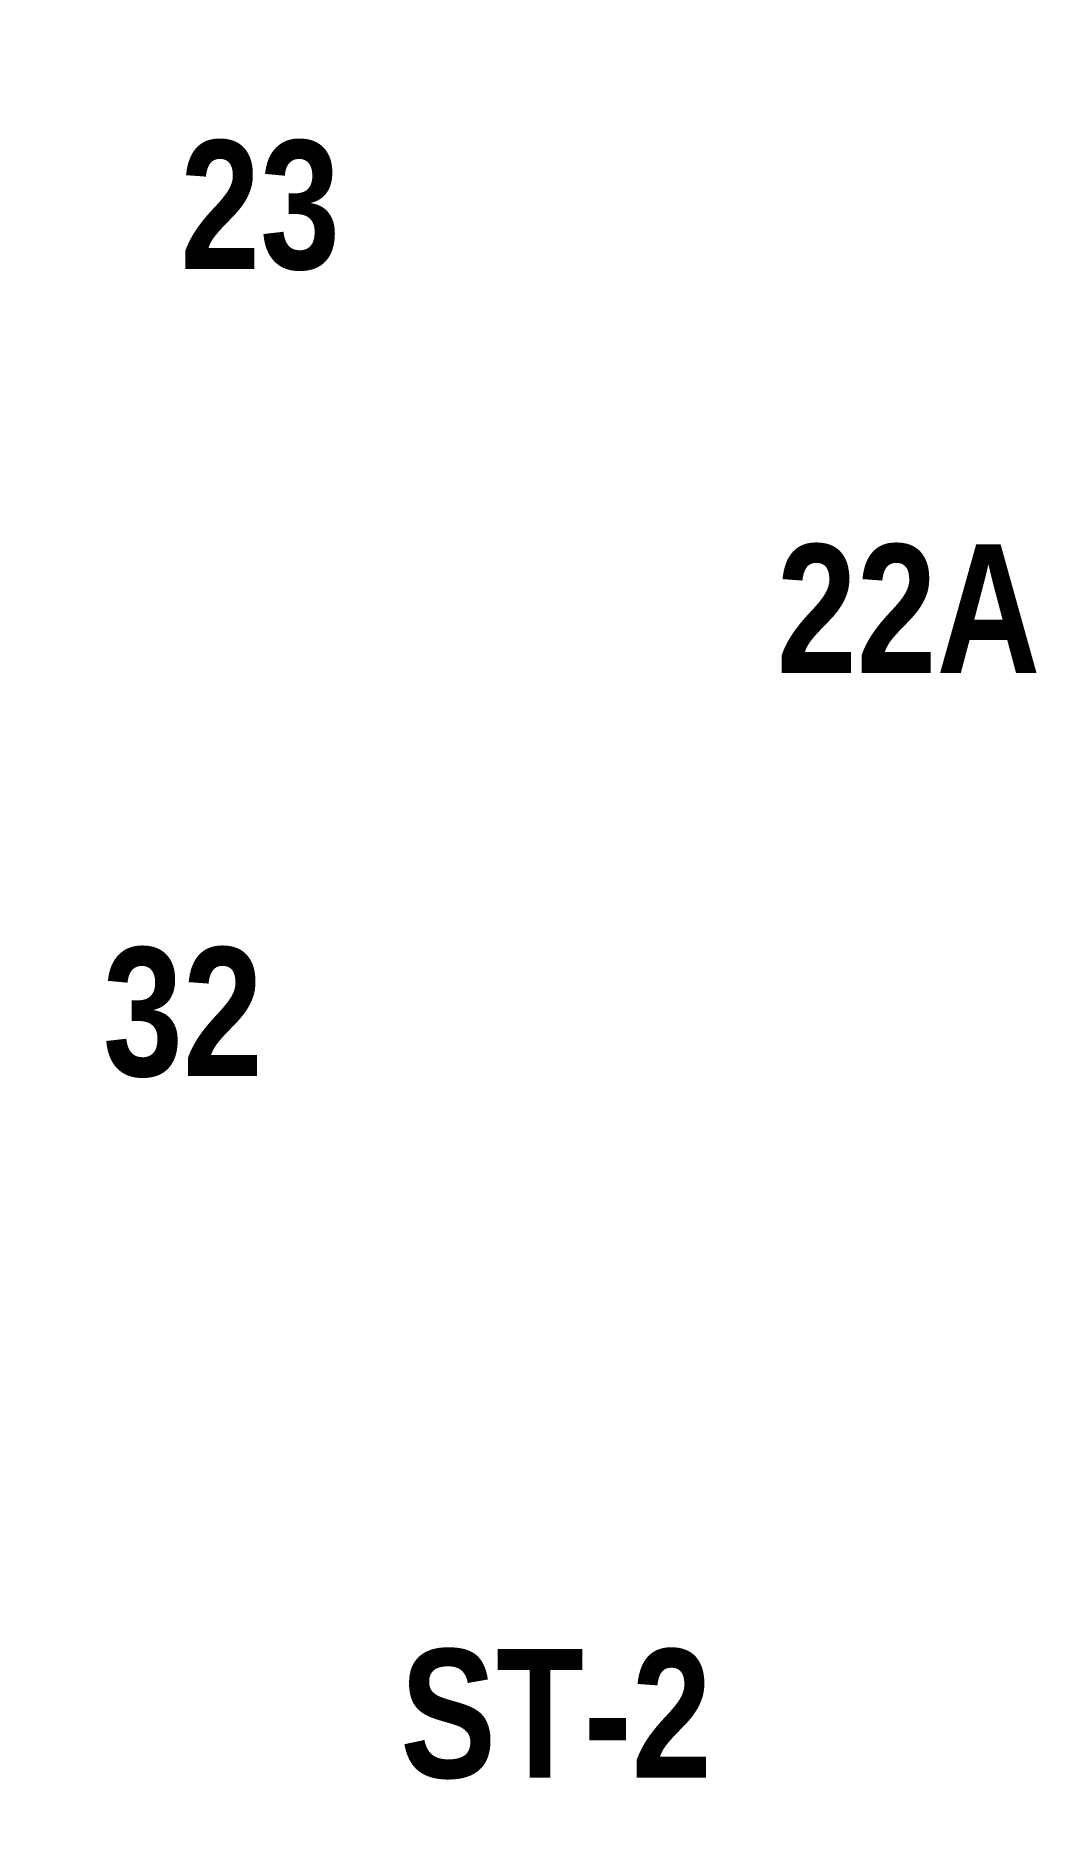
# Model space of a CAD drawing. Header units: millimetres. Extents: x -77742 to 55323, y -3683 to 4966.
# Drawn here: x 19274 to 24037, y -3344 to 4966 of the extents above; entities outside this region: 10.
import ezdxf
from ezdxf.enums import TextEntityAlignment as Align

# ---------------------------------------------------------------- set-up
doc = ezdxf.new("R2010")
doc.units = ezdxf.units.MM
doc.set_wipeout_variables(frame=1)
doc.layers.add('ARC_TAG_ROOM NAME', color=63, linetype='Continuous')
doc.layers.add('ARC_TAG_ROOM NAME 2', color=1, linetype='Continuous')
doc.styles.add('Arial_B_2', font='arialbd.ttf', dxfattribs={"width": 0.8, "height": 710.329341})

# ---------------------------------------------------------------- blocks, each defined once
blk = doc.blocks.new('A$Cfbf744ef')
blk.add_wipeout([(0, 976), (-302, 929), (-574, 790), (-790, 574), (-929, 302), (-976, 0), (-929, -302), (-790, -574), (-574, -790), (-302, -929), (0, -976), (302, -929), (574, -790), (790, -574), (929, -302), (976, 0), (929, 302), (790, 574), (574, 790), (302, 929)]).dxf.layer = 'ARC_TAG_ROOM NAME 2'
blk = doc.blocks.new('A$Cfa825779')
blk.add_wipeout([(-1611, 640), (1611, 640), (1611, -640), (-1611, -640)]).dxf.layer = 'ARC_TAG_ROOM NAME 2'

msp = doc.modelspace()

# ---------------------------------------------------------------- block references
at = {"layer": 'ARC_TAG_ROOM NAME 2', "xscale": 0.75, "yscale": 0.75, "zscale": 0.75}
for name, p in [('A$Cfbf744ef', (20352.8, 4234.1)), ('A$Cfa825779', (-61066, 2743.7)), ('A$Cfbf744ef', (23304.8, 2341.2)), ('A$Cfbf744ef', (20006.1, 483.6)), ('A$Cfbf744ef', (44308.7, 165.5)), ('A$Cfbf744ef', (54591.1, -71.3)), ('A$Cfa825779', (-75008.1, -328.8)), ('A$Cfa825779', (21701.9, -2863.3)), ('A$Cfa825779', (-76533.8, -3203.1))]:
    msp.add_blockref(name, p, dxfattribs=at)

# ---------------------------------------------------------------- next in the draw order: texts
at = {"layer": 'ARC_TAG_ROOM NAME', "lineweight": 9, "style": 'Arial_B_2', "width": 0.8}
for s, p in [('ST-1', (-75008.1, -328.8)), ('ST-2', (21701.9, -2863.3)), ('ESC-1', (-76533.8, -3203.1))]:
    msp.add_text(s, height=600, dxfattribs=at).set_placement(p, align=Align.MIDDLE_CENTER)
at = {"layer": 'ARC_TAG_ROOM NAME', "lineweight": 9, "char_height": 600, "width": 698.4, "attachment_point": 5, "line_spacing_factor": 0.938532, "style": 'Arial_B_2'}
for s, insert in [('23', (20321.5, 4172.4)), ('EV-1', (-61070.3, 2655.2)), ('22A', (23347, 2292.3)), ('32', (19960.9, 406.7)), ('22B', (44332.4, 79.1)), ('30', (54574.9, -172.9))]:
    msp.add_mtext(s, dxfattribs=dict(at, insert=insert))

doc.saveas('drawing.dxf')
